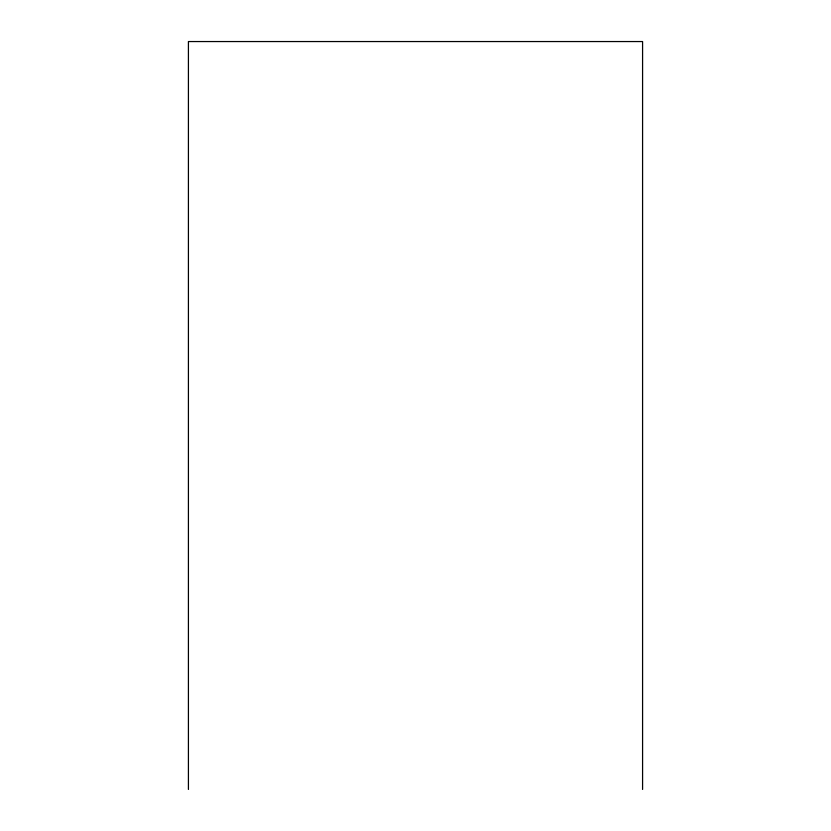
<?xml version="1.0" encoding="UTF-8"?>
<svg xmlns="http://www.w3.org/2000/svg" width="831" height="831" viewBox="0 0 831 831"><rect width="100%" height="100%" fill="white"/><g stroke="black" fill="none" stroke-linecap="round" stroke-linejoin="round"><path stroke-width="1.25" d="M642.581 789.45L642.581 41.55L188.419 41.55L188.419 789.45"/></g></svg>
